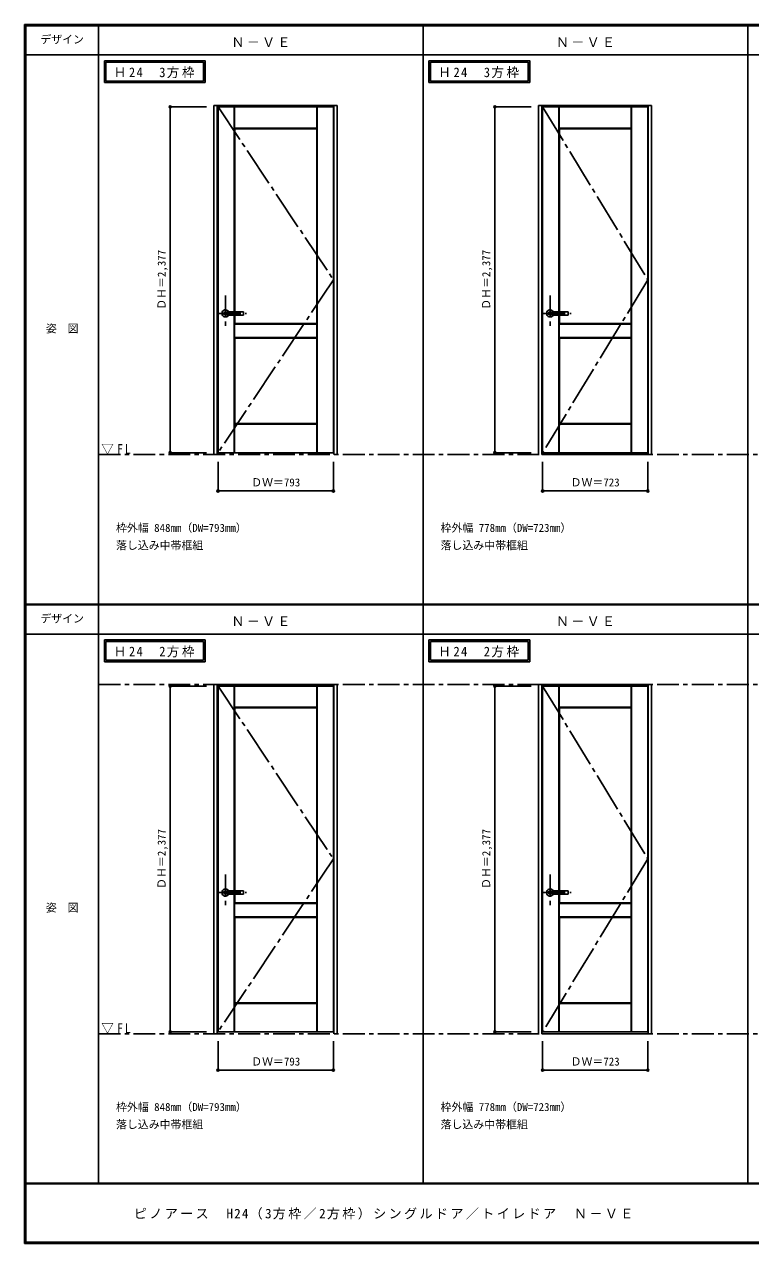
# Model space of a CAD drawing. Units: millimetres, scale not verified. Extents: x -6000 to 5700, y -4307 to 4260.
# Drawn here: x -6000 to -1007, y -4205 to 4175 of the extents above; entities that cross this region are included whole.
import ezdxf
from ezdxf.enums import TextEntityAlignment as Align

# ---------------------------------------------------------------- set-up
doc = ezdxf.new("R2010")
doc.units = ezdxf.units.MM
doc.header["$LTSCALE"] = 30
doc.header["$PDMODE"] = 32
doc.header["$PDSIZE"] = 15
doc.linetypes.add('CHAIN1', pattern=[8, 5, -1, 1, -1])
doc.linetypes.add('CHAIN2', pattern=[12, 9, -1, 1, -1])
for name, color, linetype in [('0-1_通り芯', 4, 'CHAIN1'), ('0-2_扉', 3, 'Continuous'), ('0-3_仕上げ', 7, 'Continuous'), ('0-4_枠', 3, 'Continuous'), ('0-5_レバー', 3, 'Continuous'), ('0-7_', 7, 'CHAIN2'), ('0-A_文字', 7, 'Continuous'), ('0-B_寸法', 7, 'Continuous'), ('F-1_枠', 6, 'Continuous'), ('F-A_文字', 7, 'Continuous')]:
    doc.layers.add(name, color=color, linetype=linetype)
doc.styles.add('ＭＳ ゴシック', font='')
doc.styles.get('ＭＳ ゴシック').set_extended_font_data('MS Gothic')

msp = doc.modelspace()

# ---------------------------------------------------------------- linework, layer by layer
at = {"layer": '0-1_通り芯'}
for p, q in [((-4617.4, 2312.5), (-4617.4, 2102.5)), ((-2385.8, 2312.5), (-2385.8, 2102.5)), ((-4662.4, 2188.5), (-4472.4, 2188.5)), ((-2430.8, 2188.5), (-2240.8, 2188.5)), ((-4617.4, -1668), (-4617.4, -1878)), ((-2385.8, -1668), (-2385.8, -1878)), ((-4662.4, -1792), (-4472.4, -1792)), ((-2430.8, -1792), (-2240.8, -1792))]:
    msp.add_line(p, q, dxfattribs=at)
at = {"layer": '0-1_通り芯', "color": 7}
for p, q in [((-5490, 1218), (5690, 1218)), ((-5490, -362.5), (5690, -362.5)), ((-5490, -2762.5), (5690, -2762.5))]:
    msp.add_line(p, q, dxfattribs=at)
at = {"layer": '0-2_扉'}
for p, q in [((-4668.4, 3608), (-3875.4, 3608)), ((-4668.4, 1231), (-4668.4, 3608)), ((-3875.4, 1231), (-3875.4, 3608)), ((-2436.8, 3608), (-1713.8, 3608)), ((-2436.8, 1231), (-2436.8, 3608)), ((-1713.8, 1231), (-1713.8, 3608)), ((-4668.4, 1231), (-3875.4, 1231)), ((-2436.8, 1231), (-1713.8, 1231)), ((-4668.4, -372.5), (-3875.4, -372.5)), ((-4668.4, -2749.5), (-4668.4, -372.5)), ((-3875.4, -2749.5), (-3875.4, -372.5)), ((-2436.8, -372.5), (-1713.8, -372.5)), ((-2436.8, -2749.5), (-2436.8, -372.5)), ((-1713.8, -2749.5), (-1713.8, -372.5)), ((-4668.4, -2749.5), (-3875.4, -2749.5)), ((-2436.8, -2749.5), (-1713.8, -2749.5))]:
    msp.add_line(p, q, dxfattribs=at)
at = {"layer": '0-3_仕上げ'}
for p, q in [((-4557.4, 2200), (-4557.4, 3608)), ((-4555.9, 3460.5), (-4555.9, 3608)), ((-4554.4, 3462), (-4554.4, 3608)), ((-3989.4, 3462), (-3989.4, 3608)), ((-3987.9, 3460.5), (-3987.9, 3608)), ((-3986.4, 1231), (-3986.4, 3608)), ((-2325.8, 2200), (-2325.8, 3608)), ((-2324.3, 3460.5), (-2324.3, 3608)), ((-2322.8, 3462), (-2322.8, 3608)), ((-1827.8, 3462), (-1827.8, 3608)), ((-1826.3, 3460.5), (-1826.3, 3608)), ((-1824.8, 1231), (-1824.8, 3608)), ((-4554.4, 3462), (-4555.9, 3460.5)), ((-4553.4, 3458), (-4555.9, 3460.5)), ((-3989.4, 3462), (-4554.4, 3462)), ((-3990.4, 3458), (-3987.9, 3460.5)), ((-3989.4, 3462), (-3987.9, 3460.5)), ((-2322.8, 3462), (-2324.3, 3460.5)), ((-2321.8, 3458), (-2324.3, 3460.5)), ((-1827.8, 3462), (-2322.8, 3462)), ((-1828.8, 3458), (-1826.3, 3460.5)), ((-1827.8, 3462), (-1826.3, 3460.5)), ((-4557.4, 1231), (-4557.4, 2177)), ((-4555.9, 2020.5), (-4555.9, 2115.5)), ((-3989.4, 2114), (-4554.4, 2114)), ((-4554.4, 2022), (-4554.4, 2114)), ((-3990.4, 2118), (-3987.9, 2115.5)), ((-3989.4, 2114), (-3987.9, 2115.5)), ((-3989.4, 2022), (-3989.4, 2114)), ((-3987.9, 2020.5), (-3987.9, 2115.5)), ((-2325.8, 1231), (-2325.8, 2177)), ((-2324.3, 2020.5), (-2324.3, 2115.5)), ((-2322.8, 2022), (-2322.8, 2114)), ((-1827.8, 2114), (-2322.8, 2114)), ((-1828.8, 2118), (-1826.3, 2115.5)), ((-1827.8, 2114), (-1826.3, 2115.5)), ((-1826.3, 2020.5), (-1826.3, 2115.5)), ((-4554.4, 2022), (-4555.9, 2020.5)), ((-4553.4, 2018), (-4555.9, 2020.5)), ((-4554.4, 2022), (-3989.4, 2022)), ((-3987.9, 2020.5), (-3990.4, 2018)), ((-3989.4, 2022), (-3987.9, 2020.5)), ((-2322.8, 2022), (-2324.3, 2020.5)), ((-2321.8, 2018), (-2324.3, 2020.5)), ((-1826.3, 2020.5), (-1828.8, 2018)), ((-1827.8, 2022), (-1826.3, 2020.5)), ((-4553.4, 1431), (-4555.9, 1428.5)), ((-4554.4, 1427), (-4555.9, 1428.5)), ((-4555.9, 1231), (-4555.9, 1428.5)), ((-4554.4, 1231), (-4554.4, 1427)), ((-4554.4, 1427), (-3989.4, 1427)), ((-3990.4, 1431), (-3987.9, 1428.5)), ((-3989.4, 1427), (-3987.9, 1428.5)), ((-3989.4, 1231), (-3989.4, 1427)), ((-3987.9, 1231), (-3987.9, 1428.5)), ((-2321.8, 1431), (-2324.3, 1428.5)), ((-2324.3, 1231), (-2324.3, 1428.5)), ((-2322.8, 1427), (-1827.8, 1427)), ((-1828.8, 1431), (-1826.3, 1428.5)), ((-1827.8, 1427), (-1826.3, 1428.5)), ((-1827.8, 1231), (-1827.8, 1427)), ((-1826.3, 1231), (-1826.3, 1428.5)), ((-4557.4, -1780.5), (-4557.4, -372.5)), ((-4555.9, -520), (-4555.9, -372.5)), ((-4554.4, -518.5), (-4554.4, -372.5)), ((-3989.4, -518.5), (-3989.4, -372.5)), ((-3987.9, -520), (-3987.9, -372.5)), ((-3986.4, -2749.5), (-3986.4, -372.5)), ((-2325.8, -1780.5), (-2325.8, -372.5)), ((-2324.3, -520), (-2324.3, -372.5)), ((-2322.8, -518.5), (-2322.8, -372.5)), ((-1827.8, -518.5), (-1827.8, -372.5)), ((-1826.3, -520), (-1826.3, -372.5)), ((-1824.8, -2749.5), (-1824.8, -372.5)), ((-4554.4, -518.5), (-4555.9, -520)), ((-4553.4, -522.5), (-4555.9, -520)), ((-3989.4, -518.5), (-4554.4, -518.5)), ((-3990.4, -522.5), (-3987.9, -520)), ((-3989.4, -518.5), (-3987.9, -520)), ((-2322.8, -518.5), (-2324.3, -520)), ((-2321.8, -522.5), (-2324.3, -520)), ((-1827.8, -518.5), (-2322.8, -518.5)), ((-1828.8, -522.5), (-1826.3, -520)), ((-1827.8, -518.5), (-1826.3, -520)), ((-4557.4, -2749.5), (-4557.4, -1803.5)), ((-2325.8, -2749.5), (-2325.8, -1803.5)), ((-4555.9, -1960), (-4555.9, -1865)), ((-3989.4, -1866.5), (-4554.4, -1866.5)), ((-4554.4, -1958.5), (-4554.4, -1866.5)), ((-3990.4, -1862.5), (-3987.9, -1865)), ((-3989.4, -1866.5), (-3987.9, -1865)), ((-3989.4, -1958.5), (-3989.4, -1866.5)), ((-3987.9, -1960), (-3987.9, -1865)), ((-2324.3, -1960), (-2324.3, -1865)), ((-2322.8, -1958.5), (-2322.8, -1866.5)), ((-1827.8, -1866.5), (-2322.8, -1866.5)), ((-1828.8, -1862.5), (-1826.3, -1865)), ((-1827.8, -1866.5), (-1826.3, -1865)), ((-1826.3, -1960), (-1826.3, -1865)), ((-4554.4, -1958.5), (-4555.9, -1960)), ((-4553.4, -1962.5), (-4555.9, -1960)), ((-4554.4, -1958.5), (-3989.4, -1958.5)), ((-3987.9, -1960), (-3990.4, -1962.5)), ((-3989.4, -1958.5), (-3987.9, -1960)), ((-2322.8, -1958.5), (-2324.3, -1960)), ((-2321.8, -1962.5), (-2324.3, -1960)), ((-1826.3, -1960), (-1828.8, -1962.5)), ((-1827.8, -1958.5), (-1826.3, -1960)), ((-4553.4, -2549.5), (-4555.9, -2552)), ((-4554.4, -2553.5), (-4555.9, -2552)), ((-4555.9, -2749.5), (-4555.9, -2552)), ((-4554.4, -2749.5), (-4554.4, -2553.5)), ((-4554.4, -2553.5), (-3989.4, -2553.5)), ((-3990.4, -2549.5), (-3987.9, -2552)), ((-3989.4, -2553.5), (-3987.9, -2552)), ((-3989.4, -2749.5), (-3989.4, -2553.5)), ((-3987.9, -2749.5), (-3987.9, -2552)), ((-2321.8, -2549.5), (-2324.3, -2552)), ((-2324.3, -2749.5), (-2324.3, -2552)), ((-2322.8, -2553.5), (-1827.8, -2553.5)), ((-1828.8, -2549.5), (-1826.3, -2552)), ((-1827.8, -2553.5), (-1826.3, -2552)), ((-1827.8, -2749.5), (-1827.8, -2553.5)), ((-1826.3, -2749.5), (-1826.3, -2552))]:
    msp.add_line(p, q, dxfattribs=at)
at = {"layer": '0-3_仕上げ', "color": 3}
for p, q in [((-3990.4, 3458), (-4553.4, 3458)), ((-4553.4, 2200), (-4553.4, 3458)), ((-3990.4, 3458), (-3990.4, 2118)), ((-1828.8, 3458), (-2321.8, 3458)), ((-2321.8, 2200), (-2321.8, 3458)), ((-1828.8, 3458), (-1828.8, 2118)), ((-4553.4, 2118), (-4553.4, 2177)), ((-3990.4, 2118), (-4553.4, 2118)), ((-2321.8, 2118), (-2321.8, 2177)), ((-1828.8, 2118), (-2321.8, 2118)), ((-4553.4, 2018), (-3990.4, 2018)), ((-4553.4, 1431), (-4553.4, 2018)), ((-3990.4, 2018), (-3990.4, 1431)), ((-2321.8, 2018), (-1828.8, 2018)), ((-2321.8, 1431), (-2321.8, 2018)), ((-1828.8, 2018), (-1828.8, 1431)), ((-3990.4, 1431), (-4553.4, 1431)), ((-1828.8, 1431), (-2321.8, 1431)), ((-3990.4, -522.5), (-4553.4, -522.5)), ((-4553.4, -1780.5), (-4553.4, -522.5)), ((-3990.4, -522.5), (-3990.4, -1862.5)), ((-1828.8, -522.5), (-2321.8, -522.5)), ((-2321.8, -1780.5), (-2321.8, -522.5)), ((-1828.8, -522.5), (-1828.8, -1862.5)), ((-4553.4, -1862.5), (-4553.4, -1803.5)), ((-2321.8, -1862.5), (-2321.8, -1803.5)), ((-3990.4, -1862.5), (-4553.4, -1862.5)), ((-1828.8, -1862.5), (-2321.8, -1862.5)), ((-4553.4, -1962.5), (-3990.4, -1962.5)), ((-4553.4, -2549.5), (-4553.4, -1962.5)), ((-3990.4, -1962.5), (-3990.4, -2549.5)), ((-2321.8, -1962.5), (-1828.8, -1962.5)), ((-2321.8, -2549.5), (-2321.8, -1962.5)), ((-1828.8, -1962.5), (-1828.8, -2549.5)), ((-3990.4, -2549.5), (-4553.4, -2549.5)), ((-1828.8, -2549.5), (-2321.8, -2549.5))]:
    msp.add_line(p, q, dxfattribs=at)
at = {"layer": '0-3_仕上げ'}
for points in [[(-4554.4, 2114), (-4555.9, 2115.5), (-4553.4, 2118)], [(-2322.8, 2114), (-2324.3, 2115.5), (-2321.8, 2118)], [(-2322.8, 2022), (-1827.8, 2022), (-1827.8, 2114)], [(-2322.8, 1231), (-2322.8, 1427), (-2324.3, 1428.5)], [(-4554.4, -1866.5), (-4555.9, -1865), (-4553.4, -1862.5)], [(-2322.8, -1866.5), (-2324.3, -1865), (-2321.8, -1862.5)], [(-2322.8, -1958.5), (-1827.8, -1958.5), (-1827.8, -1866.5)], [(-2322.8, -2749.5), (-2322.8, -2553.5), (-2324.3, -2552)]]:
    msp.add_lwpolyline(points, dxfattribs=at)
at = {"layer": '0-4_枠'}
for p, q in [((-4697.4, 3618), (-3849.4, 3618)), ((-4697.4, 1218), (-4697.4, 3618)), ((-4673.4, 1218), (-4673.4, 3618)), ((-3873.4, 1218), (-3873.4, 3618)), ((-3849.4, 1218), (-3849.4, 3618)), ((-2465.8, 3618), (-1687.8, 3618)), ((-2465.8, 1218), (-2465.8, 3618)), ((-2441.8, 1218), (-2441.8, 3618)), ((-1711.8, 1218), (-1711.8, 3618)), ((-1687.8, 1218), (-1687.8, 3618)), ((-2441.8, 1218), (-1711.8, 1218)), ((-4697.4, -362.5), (-3849.4, -362.5)), ((-4697.4, -2762.5), (-4697.4, -362.5)), ((-4673.4, -2762.5), (-4673.4, -362.5)), ((-3873.4, -2762.5), (-3873.4, -362.5)), ((-3849.4, -2762.5), (-3849.4, -362.5)), ((-2465.8, -362.5), (-1687.8, -362.5)), ((-2465.8, -2762.5), (-2465.8, -362.5)), ((-2441.8, -2762.5), (-2441.8, -362.5)), ((-1711.8, -2762.5), (-1711.8, -362.5)), ((-1687.8, -2762.5), (-1687.8, -362.5)), ((-2441.8, -2762.5), (-1711.8, -2762.5))]:
    msp.add_line(p, q, dxfattribs=at)
at = {"layer": '0-5_レバー'}
for p, q in [((-4617.4, 2198), (-4598.4, 2198)), ((-4617.4, 2179), (-4598.4, 2179)), ((-4598.4, 2199), (-4597.4, 2200)), ((-4598.4, 2178), (-4598.4, 2199)), ((-4597.4, 2200), (-4493.4, 2200)), ((-4492.4, 2199), (-4493.4, 2200)), ((-4492.4, 2178), (-4492.4, 2199)), ((-2385.8, 2198), (-2366.8, 2198)), ((-2385.8, 2179), (-2366.8, 2179)), ((-2366.8, 2199), (-2365.8, 2200)), ((-2366.8, 2178), (-2366.8, 2199)), ((-2365.8, 2200), (-2261.8, 2200)), ((-2260.8, 2199), (-2261.8, 2200)), ((-2260.8, 2178), (-2260.8, 2199)), ((-4598.4, 2178), (-4597.4, 2177)), ((-4493.4, 2177), (-4597.4, 2177)), ((-4492.4, 2178), (-4493.4, 2177)), ((-2366.8, 2178), (-2365.8, 2177)), ((-2261.8, 2177), (-2365.8, 2177)), ((-2260.8, 2178), (-2261.8, 2177)), ((-4617.4, -1782.5), (-4598.4, -1782.5)), ((-4617.4, -1801.5), (-4598.4, -1801.5)), ((-4598.4, -1781.5), (-4597.4, -1780.5)), ((-4598.4, -1802.5), (-4598.4, -1781.5)), ((-4598.4, -1802.5), (-4597.4, -1803.5)), ((-4597.4, -1780.5), (-4493.4, -1780.5)), ((-4493.4, -1803.5), (-4597.4, -1803.5)), ((-4492.4, -1781.5), (-4493.4, -1780.5)), ((-4492.4, -1802.5), (-4493.4, -1803.5)), ((-4492.4, -1802.5), (-4492.4, -1781.5)), ((-2385.8, -1782.5), (-2366.8, -1782.5)), ((-2385.8, -1801.5), (-2366.8, -1801.5)), ((-2366.8, -1781.5), (-2365.8, -1780.5)), ((-2366.8, -1802.5), (-2366.8, -1781.5)), ((-2366.8, -1802.5), (-2365.8, -1803.5)), ((-2365.8, -1780.5), (-2261.8, -1780.5)), ((-2261.8, -1803.5), (-2365.8, -1803.5)), ((-2260.8, -1781.5), (-2261.8, -1780.5)), ((-2260.8, -1802.5), (-2261.8, -1803.5)), ((-2260.8, -1802.5), (-2260.8, -1781.5))]:
    msp.add_line(p, q, dxfattribs=at)
at = {"layer": '0-5_レバー', "color": 4}
for p, q in [((-4597.4, 2177), (-4597.4, 2200)), ((-4493.4, 2200), (-4493.4, 2177)), ((-2365.8, 2177), (-2365.8, 2200)), ((-2261.8, 2200), (-2261.8, 2177)), ((-4597.4, -1803.5), (-4597.4, -1780.5)), ((-4493.4, -1780.5), (-4493.4, -1803.5)), ((-2365.8, -1803.5), (-2365.8, -1780.5)), ((-2261.8, -1780.5), (-2261.8, -1803.5))]:
    msp.add_line(p, q, dxfattribs=at)
for centre, radius, start, end in [((-4617.4, 2188.5), 24.55, 27.93255, 332.06745), ((-4617.4, 2188.5), 11, 59.72736, 300.27264), ((-2385.8, 2188.5), 24.55, 27.93255, 332.06745), ((-2385.8, 2188.5), 11, 59.72736, 300.27264), ((-4617.4, -1792), 24.55, 27.93255, 332.06745), ((-4617.4, -1792), 11, 59.72736, 300.27264), ((-2385.8, -1792), 24.55, 27.93255, 332.06745), ((-2385.8, -1792), 11, 59.72736, 300.27264)]:
    msp.add_arc(centre, radius, start, end, dxfattribs=at)
at = {"layer": '0-5_レバー'}
for centre in [(-4617.4, 2188.5), (-2385.8, 2188.5), (-4617.4, -1792), (-2385.8, -1792)]:
    msp.add_arc(centre, 9.5, 90, 270, dxfattribs=at)
at = {"layer": '0-7_'}
for p, q in [((-4668.4, 3608), (-3875.4, 2419.5)), ((-2436.8, 3608), (-1713.8, 2419.5)), ((-3875.4, 2419.5), (-4668.4, 1231)), ((-1713.8, 2419.5), (-2436.8, 1231)), ((-4668.4, -372.5), (-3875.4, -1561)), ((-2436.8, -372.5), (-1713.8, -1561)), ((-3875.4, -1561), (-4668.4, -2749.5)), ((-1713.8, -1561), (-2436.8, -2749.5))]:
    msp.add_line(p, q, dxfattribs=at)
at = {"layer": '0-A_文字'}
for p, q in [((-5450, 3925), (-5450, 3775)), ((-5440, 3915), (-5440, 3785)), ((-5440, 3915), (-4767.38, 3915)), ((-4767.38, 3915), (-4767.38, 3785)), ((-3218.4, 3925), (-3218.4, 3775)), ((-3208.4, 3915), (-3208.4, 3785)), ((-3208.4, 3915), (-2535.78, 3915)), ((-2535.78, 3915), (-2535.78, 3785)), ((-5450, 3775), (-4757.38, 3775)), ((-5440, 3785), (-4767.38, 3785)), ((-3218.4, 3775), (-2525.78, 3775)), ((-3208.4, 3785), (-2535.78, 3785)), ((-5450, -55.5), (-5450, -205.5)), ((-5440, -65.5), (-5440, -195.5)), ((-5440, -65.5), (-4767.38, -65.5)), ((-4767.38, -65.5), (-4767.38, -195.5)), ((-3218.4, -55.5), (-3218.4, -205.5)), ((-3208.4, -65.5), (-3208.4, -195.5)), ((-3208.4, -65.5), (-2535.78, -65.5)), ((-2535.78, -65.5), (-2535.78, -195.5)), ((-5450, -205.5), (-4757.38, -205.5)), ((-5440, -195.5), (-4767.38, -195.5)), ((-3218.4, -205.5), (-2525.78, -205.5)), ((-3208.4, -195.5), (-2535.78, -195.5))]:
    msp.add_line(p, q, dxfattribs=at)
for points in [[(-5450, 3925), (-4757.38, 3925), (-4757.38, 3775)], [(-3218.4, 3925), (-2525.78, 3925), (-2525.78, 3775)], [(-5450, -55.5), (-4757.38, -55.5), (-4757.38, -205.5)], [(-3218.4, -55.5), (-2525.78, -55.5), (-2525.78, -205.5)]]:
    msp.add_lwpolyline(points, dxfattribs=at)
at = {"layer": '0-B_寸法', "color": 4}
for p, q in [((-4997.4, 3608), (-4747.4, 3608)), ((-4997.4, 3608), (-4997.4, 1231)), ((-2765.8, 3608), (-2515.8, 3608)), ((-2765.8, 3608), (-2765.8, 1231)), ((-4997.4, 1231), (-4747.4, 1231)), ((-2765.8, 1231), (-2515.8, 1231)), ((-4668.4, 968), (-4668.4, 1168)), ((-3875.4, 968), (-3875.4, 1168)), ((-2436.8, 968), (-2436.8, 1168)), ((-1713.8, 968), (-1713.8, 1168)), ((-4668.4, 968), (-3875.4, 968)), ((-2436.8, 968), (-1713.8, 968)), ((-4997.4, -372.5), (-4747.4, -372.5)), ((-4997.4, -372.5), (-4997.4, -2749.5)), ((-2765.8, -372.5), (-2515.8, -372.5)), ((-2765.8, -372.5), (-2765.8, -2749.5)), ((-4997.4, -2749.5), (-4747.4, -2749.5)), ((-2765.8, -2749.5), (-2515.8, -2749.5)), ((-4668.4, -3012.5), (-4668.4, -2812.5)), ((-3875.4, -3012.5), (-3875.4, -2812.5)), ((-2436.8, -3012.5), (-2436.8, -2812.5)), ((-1713.8, -3012.5), (-1713.8, -2812.5)), ((-4668.4, -3012.5), (-3875.4, -3012.5)), ((-2436.8, -3012.5), (-1713.8, -3012.5))]:
    msp.add_line(p, q, dxfattribs=at)
at = {"layer": '0-B_寸法'}
for p in [(-4997.4, 3608), (-2765.8, 3608), (-4997.4, 1231), (-2765.8, 1231), (-4668.4, 968), (-3875.4, 968), (-2436.8, 968), (-1713.8, 968), (-4997.4, -372.5), (-2765.8, -372.5), (-4997.4, -2749.5), (-2765.8, -2749.5), (-4668.4, -3012.5), (-3875.4, -3012.5), (-2436.8, -3012.5), (-1713.8, -3012.5)]:
    msp.add_point(p, dxfattribs=at)
at = {"layer": 'F-1_枠'}
for p, q in [((-6000, 4175), (5700, 4175)), ((-6000, 4175), (-6000, -4205)), ((-6000, 4170), (5700, 4170)), ((-6000, 4165), (5700, 4165)), ((-5995, 4175), (-5995, -4205)), ((-5990, 4175), (-5990, -4205)), ((-5490, 4175), (-5490, -3790)), ((-3258.4, 4175), (-3258.4, -3790)), ((-1026.8, 4175), (-1026.8, -3790)), ((-6000, 3965), (5700, 3965)), ((-6000, 190.5), (5700, 190.5)), ((-6000, 187.5), (5700, 187.5)), ((-6000, 184.5), (5700, 184.5)), ((-6000, -15.5), (5700, -15.5)), ((5700, -3790), (-6000, -3790)), ((5700, -3795), (-6000, -3795)), ((5700, -4195), (-6000, -4195)), ((5700, -4200), (-6000, -4200)), ((5700, -4205), (-6000, -4205))]:
    msp.add_line(p, q, dxfattribs=at)

# ---------------------------------------------------------------- texts
at = {"layer": '0-1_通り芯', "color": 7, "char_height": 65.98, "attachment_point": 7, "style": 'ＭＳ ゴシック'}
for insert in [(-5471.25, 1218), (-5471.25, -2762.5)]:
    msp.add_mtext('\\T1.26;\\W0.95;▽FL', dxfattribs=dict(at, insert=insert))
at = {"layer": '0-A_文字', "style": 'ＭＳ ゴシック'}
for s, p in [('枠外幅 848mm（DW=793mm）', (-5370, 670.5)), ('枠外幅 778mm（DW=723mm）', (-3138.4, 670.5)), ('落し込み中帯框組', (-5370, 550.5)), ('落し込み中帯框組', (-3138.4, 550.5)), ('枠外幅 848mm（DW=793mm）', (-5370, -3310)), ('枠外幅 778mm（DW=723mm）', (-3138.4, -3310)), ('落し込み中帯框組', (-5370, -3430)), ('落し込み中帯框組', (-3138.4, -3430))]:
    msp.add_text(s, height=54.99, dxfattribs=at).set_placement(p, align=Align.BOTTOM_LEFT)
at = {"layer": '0-A_文字', "char_height": 65.98, "attachment_point": 7, "style": 'ＭＳ ゴシック'}
for s, insert in [('\\T1.17;Ｎ－ＶＥ', (-4576.7, 4020)), ('\\T1.17;Ｎ－ＶＥ', (-2345.1, 4020)), ('\\T1.22;\\W0.95;Ｈ24\u30003方枠', (-5385.34, 3805)), ('\\T1.22;\\W0.95;Ｈ24\u30003方枠', (-3153.74, 3805)), ('\\T1.17;Ｎ－ＶＥ', (-4576.7, 39.5)), ('\\T1.17;Ｎ－ＶＥ', (-2345.1, 39.5)), ('\\T1.22;\\W0.95;Ｈ24\u30002方枠', (-5385.34, -175.5)), ('\\T1.22;\\W0.95;Ｈ24\u30002方枠', (-3153.74, -175.5))]:
    msp.add_mtext(s, dxfattribs=dict(at, insert=insert))
at = {"layer": '0-B_寸法', "style": 'ＭＳ ゴシック'}
for p in [(-5012.4, 2213.25), (-2780.8, 2213.25), (-5012.4, -1767.25), (-2780.8, -1767.25)]:
    msp.add_text('ＤＨ＝2,377', height=54.99, rotation=90, dxfattribs=at).set_placement(p, align=Align.BOTTOM_LEFT)
for s, p in [('ＤＷ＝793', (-4440.65, 983)), ('ＤＷ＝723', (-2244.55, 983)), ('ＤＷ＝793', (-4440.65, -2997.5)), ('ＤＷ＝723', (-2244.55, -2997.5))]:
    msp.add_text(s, height=54.99, dxfattribs=at).set_placement(p, align=Align.BOTTOM_LEFT)
at = {"layer": 'F-A_文字', "style": 'ＭＳ ゴシック'}
for s, p in [('デザイン', (-5890, 4027.5)), ('姿\u3000図', (-5852.5, 2040.25)), ('デザイン', (-5890, 47)), ('姿\u3000図', (-5852.5, -1940.25))]:
    msp.add_text(s, height=54.99, dxfattribs=at).set_placement(p, align=Align.BOTTOM_LEFT)
at = {"layer": 'F-A_文字', "insert": (-5247.55, -4040), "char_height": 65.98, "attachment_point": 7, "style": 'ＭＳ ゴシック'}
msp.add_mtext('\\T1.18;ピノアース\u3000H24（3方枠／2方枠）シングルドア／トイレドア\u3000Ｎ－ＶＥ', dxfattribs=at)

doc.saveas('drawing.dxf')
